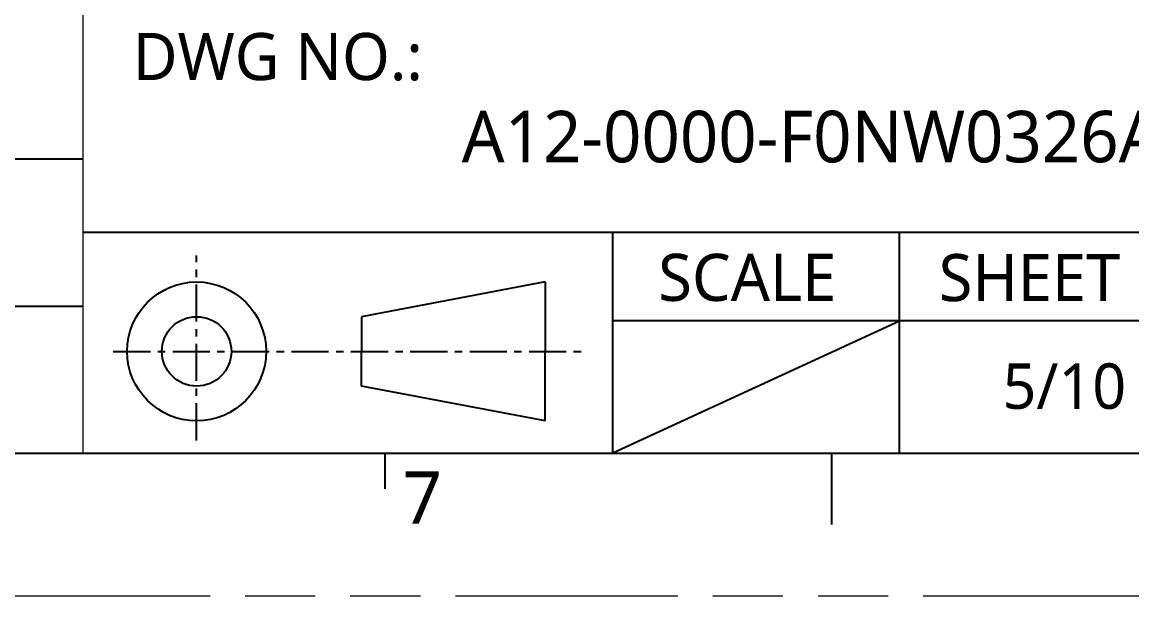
# Model space of a CAD drawing. Extents: x 176 to 489, y 37 to 258.
# Drawn here: x 417.5 to 464.95, y 36.72 to 61.26 of the extents above; entities that cross this region are included whole.
import ezdxf

# ---------------------------------------------------------------- set-up
doc = ezdxf.new("R2010")
doc.units = 0
doc.linetypes.add('CENTER', pattern=[50.8, 31.75, -6.35, 6.35, -6.35])
doc.linetypes.add('PHANTOM', pattern=[29.5, 9.5, -1.5, 3, -1.5, 3, -1.5, 9.5])
doc.layers.get('0').update_dxf_attribs({"color": 10})
doc.layers.add('0PAPERF', color=2, linetype='PHANTOM', lineweight=5, plot=False)
doc.layers.add('DIM', color=3, linetype='Continuous', lineweight=5)
doc.styles.get("Standard").update_dxf_attribs({"font": 'txt.shx'})

msp = doc.modelspace()

# ---------------------------------------------------------------- linework, layer by layer
at = {"color": 0, "lineweight": 0}
msp.add_line((420.111, 42.834), (420.111, 86.218), dxfattribs=at)
at = {"color": 0}
for p, q in [((420.113, 55.408), (350.32, 55.408)), ((479.531, 52.264), (420.113, 52.264)), ((442.749, 42.833), (442.749, 52.264)), ((455.009, 42.833), (455.009, 52.264)), ((439.862, 50.15), (432.001, 48.664)), ((439.862, 50.15), (439.862, 47.179)), ((373.899, 49.12), (420.113, 49.12)), ((432.001, 48.664), (432.001, 47.179)), ((479.531, 48.492), (442.749, 48.492)), ((442.749, 42.833), (455.009, 48.492)), ((432.001, 45.694), (432.001, 47.179)), ((439.862, 44.208), (439.862, 47.179)), ((439.862, 44.208), (432.001, 45.694))]:
    msp.add_line(p, q, dxfattribs=at)
at = {"color": 0, "linetype": 'CENTER', "ltscale": 0.05}
for p, q in [((424.956, 43.374), (424.956, 51.282)), ((421.392, 47.179), (441.593, 47.179))]:
    msp.add_line(p, q, dxfattribs=at)
for p, q in [((184.812, 42.832), (479.594, 42.832)), ((433.009, 42.832), (433.009, 41.305)), ((452.101, 42.832), (452.101, 39.777))]:
    msp.add_line(p, q)
at = {"color": 0}
for radius in [2.971, 1.485]:
    msp.add_circle((424.956, 47.179), radius, dxfattribs=at)
at = {"layer": '0PAPERF'}
msp.add_line((176.028, 36.723), (489.218, 36.723), dxfattribs=at)

# ---------------------------------------------------------------- texts
at = {"color": 0}
for s, insert, char_height, width, attachment_point in [('{\\fMicrosoft JhengHei|b0|i0|c136|p0;DWG NO.:}', (422.228, 60.8), 2.01477, 16.11308, 1), ('{\\fMicrosoft JhengHei|b0|i0|c136|p18;A12-0000-F0NW0326A00}', (452.898, 56.354), 2.20436, 37.22621, 5), ('{\\fMicrosoft JhengHei|b0|i0|c136|p0;\\H1.244111x;SCALE} ', (444.696, 51.354), 1.61945, 9.36698, 1), ('{\\fMicrosoft JhengHei|b0|i0|c136|p0;SHEET}', (456.688, 51.344), 2.01477, 10.25927, 1), ('{\\fMicrosoft JhengHei|b0|i0|c136|p0;5/10}', (459.419, 46.665), 1.94334, 10.25927, 1)]:
    msp.add_mtext(s, dxfattribs=dict(at, insert=insert, char_height=char_height, width=width, attachment_point=attachment_point))
at = {"layer": 'DIM', "insert": (433.773, 42.046), "char_height": 2.24088, "width": 1.36432, "attachment_point": 1}
msp.add_mtext('{\\fMicrosoft JhengHei|b0|i0|c136|p0;\\C0;7}', dxfattribs=at)

doc.saveas('drawing.dxf')
